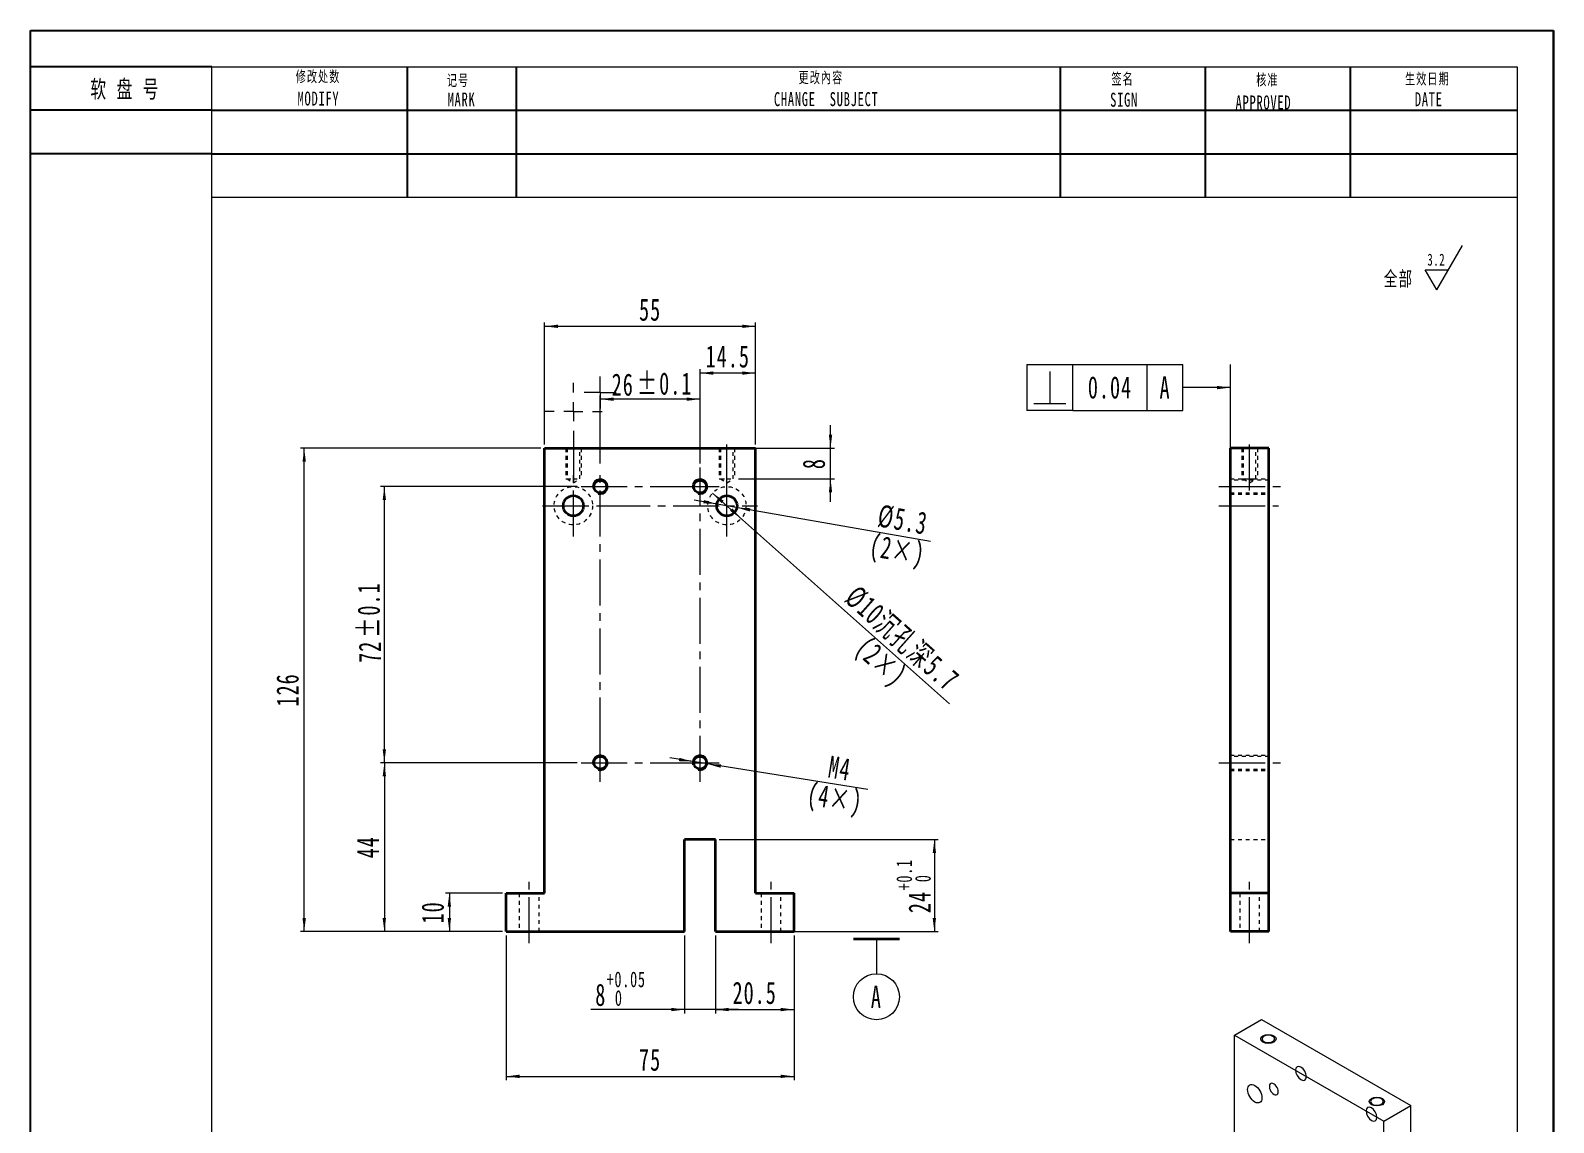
# Model space of a CAD drawing. Header units: millimetres. Extents: x 1333 to 6759, y -11 to 566.
# Drawn here: x 2701.8 to 3098.6, y 276.6 to 561.3 of the extents above; entities that cross this region are included whole.
import ezdxf

# ---------------------------------------------------------------- set-up
doc = ezdxf.new("R2010")
doc.units = ezdxf.units.MM
doc.set_wipeout_variables(frame=1)
doc.linetypes.add('点画线', pattern=[18, 12, -2, 2, -2])
doc.linetypes.add('虚线', pattern=[2, 1, -1])
doc.layers.get('0').update_dxf_attribs({"lineweight": 35})
for name, color, linetype, lineweight in [('ACAD0', 7, 'Continuous', 0), ('ACAD10', 7, 'Continuous', 0), ('ACADA-构件3-柱砼', 9, 'Continuous', 0), ('ACADA-构件8-屋面', 7, 'Continuous', 0), ('EB0', 7, 'Continuous', 35), ('中心线层', 1, '点画线', 18), ('尺寸线层', 3, 'Continuous', 18), ('虚线层', 6, '虚线', 18)]:
    doc.layers.add(name, color=color, linetype=linetype, lineweight=lineweight)
doc.styles.add('标准', font='', dxfattribs={"width": 0.667})
doc.styles.get('标准').set_extended_font_data('宋体')
doc.dimstyles.new('标准', dxfattribs={"dimtxt": 5.779688, "dimasz": 3.5, "dimexe": 1, "dimexo": 1, "dimgap": 1.209086, "dimtad": 1, "dimdec": 1, "dimdsep": 46, "dimtxsty": '标准', "dimblk": '_CAXARROW', "dimcen": 0, "dimdle": 7, "dimazin": 2, "dimtfac": 0.707107, "dimtdec": 3, "dimtmove": 0, "dimatfit": 3, "dimfxl": 0, "dimfrac": 2, "dimtolj": 1, "dimarcsym": 0})

# ---------------------------------------------------------------- blocks, each defined once
blk = doc.blocks.new('*X8')
at = {"layer": 'ACAD10', "color": 0, "linetype": 'Continuous', "lineweight": 0}
for p, q in [((0, 2.5), (0, 4.15)), ((-2.5, 0), (-4.15, 0)), ((0, 0), (-2.5, 0)), ((0, 0), (0, 2.5)), ((0, 0), (0, -2.5)), ((0, 0), (2.5, 0)), ((2.5, 0), (4.15, 0)), ((0, -2.5), (0, -4.15))]:
    blk.add_line(p, q, dxfattribs=at)
blk = doc.blocks.new('*X9')
at = {"layer": 'ACAD10', "color": 0, "linetype": 'Continuous', "lineweight": 0}
for p, q in [((0, 5), (0, 7.5)), ((-5, 0), (-7.5, 0)), ((0, 0), (-2.5, 0)), ((0, 0), (0, 2.5)), ((0, 0), (0, -2.5)), ((0, 0), (2.5, 0)), ((5, 0), (7.5, 0)), ((0, -5), (0, -7.5))]:
    blk.add_line(p, q, dxfattribs=at)
blk = doc.blocks.new('*X41')
at = {"layer": '尺寸线层', "linetype": 'Continuous', "lineweight": 18}
for points in [[(2825.72, 288.61), (2829.22, 289.05), (2829.22, 288.17)], [(2900.72, 288.61), (2897.22, 289.05), (2897.22, 288.17)]]:
    blk.add_hatch(color=0, dxfattribs=at).paths.add_polyline_path(points, flags=0)
at = {"layer": '尺寸线层', "color": 0, "linetype": 'Continuous', "lineweight": 18}
for p, q in [((2825.72, 325.36), (2825.72, 287.61)), ((2900.72, 325.36), (2900.72, 287.61)), ((2825.72, 288.61), (2900.72, 288.61))]:
    blk.add_line(p, q, dxfattribs=at)
at = {"layer": '尺寸线层', "color": 0, "linetype": 'Continuous', "lineweight": 18, "insert": (2863.22, 292.92), "char_height": 5.78, "width": 8.1213, "attachment_point": 5, "line_spacing_factor": 1.15057, "style": '标准'}
blk.add_mtext('\\T1.1;75', dxfattribs=at)
blk = doc.blocks.new('_CAXARROW')
blk.add_hatch(color=0).paths.add_polyline_path([(0, 0), (-1, 0.125), (-1, -0.125)], flags=0)
blk = doc.blocks.new('*X43')
at = {"color": 0, "attachment_point": 1, "line_spacing_factor": 1.15057, "style": '标准'}
for s, insert, char_height, width in [('\\T1.1;{\\H0.707107x;+0.05}', (2851.88, 315.96), 5.7797, 20.9352), ('\\T1.1;8', (2848.93, 312.77), 5.78, 27.651), ('\\T1.1;{\\H0.707107x;0}', (2854.03, 311.08), 5.7797, 20.9352)]:
    blk.add_mtext(s, dxfattribs=dict(at, insert=insert, char_height=char_height, width=width))
blk = doc.blocks.new('*X42')
at = {"layer": '尺寸线层', "linetype": 'Continuous', "lineweight": 18}
for points in [[(2872.22, 306.03), (2868.72, 305.59), (2868.72, 306.47)], [(2880.22, 306.03), (2883.72, 305.59), (2883.72, 306.47)]]:
    blk.add_hatch(color=0, dxfattribs=at).paths.add_polyline_path(points, flags=0)
at = {"layer": '尺寸线层', "color": 0, "linetype": 'Continuous', "lineweight": 18}
for p, q in [((2872.22, 325.36), (2872.22, 305.03)), ((2880.22, 325.36), (2880.22, 305.03)), ((2886.22, 306.03), (2847.76, 306.03))]:
    blk.add_line(p, q, dxfattribs=at)
blk.add_blockref('*X43', (0, 0), dxfattribs=at)
blk = doc.blocks.new('*X44')
at = {"layer": '尺寸线层', "linetype": 'Continuous', "lineweight": 18}
for points in [[(2880.22, 306.03), (2883.72, 306.47), (2883.72, 305.59)], [(2900.72, 306.03), (2897.22, 306.47), (2897.22, 305.59)]]:
    blk.add_hatch(color=0, dxfattribs=at).paths.add_polyline_path(points, flags=0)
at = {"layer": '尺寸线层', "color": 0, "linetype": 'Continuous', "lineweight": 18}
for p, q in [((2880.22, 325.36), (2880.22, 305.03)), ((2900.72, 325.36), (2900.72, 305.03)), ((2880.22, 306.03), (2900.72, 306.03))]:
    blk.add_line(p, q, dxfattribs=at)
at = {"layer": '尺寸线层', "color": 0, "linetype": 'Continuous', "lineweight": 18, "insert": (2890.47, 310.34), "char_height": 5.78, "width": 17.1678, "attachment_point": 5, "line_spacing_factor": 1.15057, "style": '标准'}
blk.add_mtext('\\T1.1;20.5', dxfattribs=at)
blk = doc.blocks.new('*X46')
at = {"color": 0, "attachment_point": 1, "rotation": 90, "line_spacing_factor": 1.15057, "style": '标准'}
for s, insert, char_height, width in [('\\T1.1;{\\H0.707107x;+0.1}', (2927.36, 337.08), 5.7797, 16.6706), ('\\T1.1;{\\H0.707107x;0}', (2932.24, 339.23), 5.7797, 16.6706), ('\\T1.1;24', (2930.54, 331.17), 5.78, 29.3317)]:
    blk.add_mtext(s, dxfattribs=dict(at, insert=insert, char_height=char_height, width=width))
blk = doc.blocks.new('*X45')
at = {"layer": '尺寸线层', "linetype": 'Continuous', "lineweight": 18}
for points in [[(2937.29, 350.36), (2937.72, 346.86), (2936.85, 346.86)], [(2937.29, 326.36), (2937.72, 329.86), (2936.85, 329.86)]]:
    blk.add_hatch(color=0, dxfattribs=at).paths.add_polyline_path(points, flags=0)
at = {"layer": '尺寸线层', "color": 0, "linetype": 'Continuous', "lineweight": 18}
for p, q in [((2881.22, 350.36), (2938.29, 350.36)), ((2937.29, 350.36), (2937.29, 326.36)), ((2901.72, 326.36), (2938.29, 326.36))]:
    blk.add_line(p, q, dxfattribs=at)
blk.add_blockref('*X46', (0, 0), dxfattribs=at)
blk = doc.blocks.new('*X48')
at = {"color": 0, "attachment_point": 1, "line_spacing_factor": 1.15057, "style": '标准'}
for s, insert, char_height, width in [('\\T1.1;%%P0.1', (2859.81, 472.12), 5.7797, 29.0585), ('\\T1.1;26', (2853.21, 471.84), 5.78, 40.606)]:
    blk.add_mtext(s, dxfattribs=dict(at, insert=insert, char_height=char_height, width=width))
blk = doc.blocks.new('*X47')
at = {"layer": '尺寸线层', "linetype": 'Continuous', "lineweight": 18}
for points in [[(2850.22, 465.15), (2853.72, 464.71), (2853.72, 465.59)], [(2876.22, 465.15), (2872.72, 464.71), (2872.72, 465.59)]]:
    blk.add_hatch(color=0, dxfattribs=at).paths.add_polyline_path(points, flags=0)
at = {"layer": '尺寸线层', "color": 0, "linetype": 'Continuous', "lineweight": 18}
for p, q in [((2850.22, 448.36), (2850.22, 466.15)), ((2876.22, 465.15), (2850.22, 465.15)), ((2876.22, 448.36), (2876.22, 466.15))]:
    blk.add_line(p, q, dxfattribs=at)
blk.add_blockref('*X48', (0, 0), dxfattribs=at)
blk = doc.blocks.new('*X49')
at = {"layer": '尺寸线层', "linetype": 'Continuous', "lineweight": 18}
for points in [[(2773.09, 452.36), (2772.65, 448.86), (2773.52, 448.86)], [(2773.09, 326.36), (2772.65, 329.86), (2773.52, 329.86)]]:
    blk.add_hatch(color=0, dxfattribs=at).paths.add_polyline_path(points, flags=0)
at = {"layer": '尺寸线层', "color": 0, "linetype": 'Continuous', "lineweight": 18}
for p, q in [((2834.72, 452.36), (2772.09, 452.36)), ((2773.09, 326.36), (2773.09, 452.36)), ((2824.72, 326.36), (2772.09, 326.36))]:
    blk.add_line(p, q, dxfattribs=at)
at = {"layer": '尺寸线层', "color": 0, "linetype": 'Continuous', "lineweight": 18, "insert": (2768.78, 389.36), "char_height": 5.78, "width": 12.7088, "attachment_point": 5, "rotation": 90, "line_spacing_factor": 1.15057, "style": '标准'}
blk.add_mtext('\\T1.1;126', dxfattribs=at)
blk = doc.blocks.new('*X51')
at = {"color": 0, "attachment_point": 1, "rotation": 90, "line_spacing_factor": 1.15057, "style": '标准'}
for s, insert, char_height, width in [('\\T1.1;%%P0.1', (2786.99, 402.96), 5.7797, 29.0585), ('\\T1.1;72', (2787.28, 396.41), 5.78, 40.4775)]:
    blk.add_mtext(s, dxfattribs=dict(at, insert=insert, char_height=char_height, width=width))
blk = doc.blocks.new('*X50')
at = {"layer": '尺寸线层', "linetype": 'Continuous', "lineweight": 18}
for points in [[(2793.97, 442.36), (2793.53, 438.86), (2794.4, 438.86)], [(2793.97, 370.36), (2793.53, 373.86), (2794.4, 373.86)]]:
    blk.add_hatch(color=0, dxfattribs=at).paths.add_polyline_path(points, flags=0)
at = {"layer": '尺寸线层', "color": 0, "linetype": 'Continuous', "lineweight": 18}
for p, q in [((2844.22, 442.36), (2792.97, 442.36)), ((2793.97, 370.36), (2793.97, 442.36)), ((2844.22, 370.36), (2792.97, 370.36))]:
    blk.add_line(p, q, dxfattribs=at)
blk.add_blockref('*X51', (0, 0), dxfattribs=at)
blk = doc.blocks.new('*X52')
at = {"layer": '尺寸线层', "linetype": 'Continuous', "lineweight": 18}
for points in [[(2793.97, 370.36), (2794.4, 366.86), (2793.53, 366.86)], [(2793.97, 326.36), (2794.4, 329.86), (2793.53, 329.86)]]:
    blk.add_hatch(color=0, dxfattribs=at).paths.add_polyline_path(points, flags=0)
at = {"layer": '尺寸线层', "color": 0, "linetype": 'Continuous', "lineweight": 18}
for p, q in [((2844.22, 370.36), (2792.97, 370.36)), ((2793.97, 370.36), (2793.97, 326.36)), ((2824.72, 326.36), (2792.97, 326.36))]:
    blk.add_line(p, q, dxfattribs=at)
at = {"layer": '尺寸线层', "color": 0, "linetype": 'Continuous', "lineweight": 18, "insert": (2789.66, 348.36), "char_height": 5.78, "width": 8.3462, "attachment_point": 5, "rotation": 90, "line_spacing_factor": 1.15057, "style": '标准'}
blk.add_mtext('\\T1.1;44', dxfattribs=at)
blk = doc.blocks.new('*X53')
at = {"layer": '尺寸线层', "linetype": 'Continuous', "lineweight": 18}
for points in [[(2810.91, 336.36), (2811.35, 332.86), (2810.47, 332.86)], [(2810.91, 326.36), (2811.35, 329.86), (2810.47, 329.86)]]:
    blk.add_hatch(color=0, dxfattribs=at).paths.add_polyline_path(points, flags=0)
at = {"layer": '尺寸线层', "color": 0, "linetype": 'Continuous', "lineweight": 18}
for p, q in [((2824.72, 336.36), (2809.91, 336.36)), ((2810.91, 336.36), (2810.91, 326.36)), ((2824.72, 326.36), (2809.91, 326.36))]:
    blk.add_line(p, q, dxfattribs=at)
at = {"layer": '尺寸线层', "color": 0, "linetype": 'Continuous', "lineweight": 18, "insert": (2806.6, 331.36), "char_height": 5.78, "width": 8.2177, "attachment_point": 5, "rotation": 90, "line_spacing_factor": 1.15057, "style": '标准'}
blk.add_mtext('\\T1.1;10', dxfattribs=at)
blk = doc.blocks.new('*X54')
at = {"layer": '尺寸线层', "linetype": 'Continuous', "lineweight": 18}
for points in [[(2876.22, 471.95), (2879.72, 471.51), (2879.72, 472.39)], [(2890.72, 471.95), (2887.22, 471.51), (2887.22, 472.39)]]:
    blk.add_hatch(color=0, dxfattribs=at).paths.add_polyline_path(points, flags=0)
at = {"layer": '尺寸线层', "color": 0, "linetype": 'Continuous', "lineweight": 18}
for p, q in [((2876.22, 448.36), (2876.22, 472.95)), ((2890.72, 453.36), (2890.72, 472.95)), ((2890.72, 471.95), (2876.22, 471.95))]:
    blk.add_line(p, q, dxfattribs=at)
at = {"layer": '尺寸线层', "color": 0, "linetype": 'Continuous', "lineweight": 18, "insert": (2883.47, 476.26), "char_height": 5.78, "width": 17.1678, "attachment_point": 5, "line_spacing_factor": 1.15057, "style": '标准'}
blk.add_mtext('\\T1.1;14.5', dxfattribs=at)
blk = doc.blocks.new('*X55')
at = {"layer": '尺寸线层', "linetype": 'Continuous', "lineweight": 18}
for points in [[(2835.72, 484.14), (2839.22, 484.58), (2839.22, 483.71)], [(2890.72, 484.14), (2887.22, 484.58), (2887.22, 483.71)]]:
    blk.add_hatch(color=0, dxfattribs=at).paths.add_polyline_path(points, flags=0)
at = {"layer": '尺寸线层', "color": 0, "linetype": 'Continuous', "lineweight": 18}
for p, q in [((2835.72, 453.36), (2835.72, 485.14)), ((2890.72, 453.36), (2890.72, 485.14)), ((2835.72, 484.14), (2890.72, 484.14))]:
    blk.add_line(p, q, dxfattribs=at)
at = {"layer": '尺寸线层', "color": 0, "linetype": 'Continuous', "lineweight": 18, "insert": (2863.22, 488.45), "char_height": 5.78, "width": 8.1213, "attachment_point": 5, "line_spacing_factor": 1.15057, "style": '标准'}
blk.add_mtext('\\T1.1;55', dxfattribs=at)
blk = doc.blocks.new('*X61')
at = {"layer": '尺寸线层', "linetype": 'Continuous', "lineweight": 18}
for points in [[(2910.23, 452.36), (2909.79, 455.86), (2910.66, 455.86)], [(2910.23, 444.36), (2909.79, 440.86), (2910.66, 440.86)]]:
    blk.add_hatch(color=0, dxfattribs=at).paths.add_polyline_path(points, flags=0)
at = {"layer": '尺寸线层', "color": 0, "linetype": 'Continuous', "lineweight": 18}
for p, q in [((2910.23, 438.36), (2910.23, 458.36)), ((2886.22, 452.36), (2911.23, 452.36)), ((2886.22, 444.36), (2911.23, 444.36))]:
    blk.add_line(p, q, dxfattribs=at)
at = {"layer": '尺寸线层', "color": 0, "linetype": 'Continuous', "lineweight": 18, "insert": (2905.92, 448.36), "char_height": 5.78, "width": 3.6302, "attachment_point": 5, "rotation": 90, "line_spacing_factor": 1.15057, "style": '标准'}
blk.add_mtext('\\T1.1;8', dxfattribs=at)
blk = doc.blocks.new('*X62')
at = {"layer": 'EB0', "linetype": 'Continuous', "lineweight": 18}
for points in [[(2874.24, 370.67), (2870.72, 370.79), (2870.85, 371.65)], [(2878.19, 370.05), (2881.58, 369.07), (2881.72, 369.93)]]:
    blk.add_hatch(color=0, dxfattribs=at).paths.add_polyline_path(points, flags=0)
at = {"layer": 'EB0', "color": 0, "linetype": 'Continuous', "lineweight": 18}
blk.add_line((2919.93, 363.43), (2868.32, 371.61), dxfattribs=at)
at = {"layer": 'EB0', "color": 0, "linetype": 'Continuous', "lineweight": 18, "char_height": 5.78, "attachment_point": 5, "rotation": 350.997, "line_spacing_factor": 1.15057, "style": '标准'}
for s, insert, width in [('\\T1.1;M4', (2912.65, 368.95), 9.6969), ('\\T1.1;(4×)', (2911.3, 360.44), 21.7026)]:
    blk.add_mtext(s, dxfattribs=dict(at, insert=insert, width=width))
blk = doc.blocks.new('*X63')
at = {"layer": 'EB0', "linetype": 'Continuous', "lineweight": 18}
for points in [[(2880.61, 437.82), (2877.09, 437.99), (2877.24, 438.86)], [(2885.83, 436.9), (2889.2, 435.86), (2889.35, 436.72)]]:
    blk.add_hatch(color=0, dxfattribs=at).paths.add_polyline_path(points, flags=0)
at = {"layer": 'EB0', "color": 0, "linetype": 'Continuous', "lineweight": 18}
blk.add_line((2936.24, 428.02), (2874.7, 438.86), dxfattribs=at)
at = {"layer": 'EB0', "color": 0, "linetype": 'Continuous', "lineweight": 18, "attachment_point": 5, "rotation": 350.0131, "line_spacing_factor": 1.15057, "style": '标准'}
for s, insert, char_height, width in [('\\T1.1;%%C5.3', (2929.06, 433.66), 5.7797, 18.6945), ('\\T1.1;(2×)', (2927.56, 425.17), 5.78, 21.8965)]:
    blk.add_mtext(s, dxfattribs=dict(at, insert=insert, char_height=char_height, width=width))
blk = doc.blocks.new('*X64')
at = {"layer": 'EB0', "linetype": 'Continuous', "lineweight": 18}
for points in [[(2879.48, 440.68), (2881.81, 438.03), (2882.39, 438.68)], [(2886.95, 434.03), (2884.05, 436.04), (2884.63, 436.69)]]:
    blk.add_hatch(color=0, dxfattribs=at).paths.add_polyline_path(points, flags=0)
at = {"layer": 'EB0', "color": 0, "linetype": 'Continuous', "lineweight": 18}
blk.add_line((2941.2, 385.75), (2879.48, 440.68), dxfattribs=at)
at = {"layer": 'EB0', "color": 0, "linetype": 'Continuous', "lineweight": 18, "attachment_point": 5, "rotation": 318.328, "line_spacing_factor": 1.15057, "style": '标准'}
for s, insert, char_height, width in [('\\T1.1;%%C10沉孔深5.7', (2928.74, 402.61), 5.7797, 62.0126), ('\\T1.1;(2×)', (2923, 396.18), 5.78, 29.7372)]:
    blk.add_mtext(s, dxfattribs=dict(at, insert=insert, char_height=char_height, width=width))
blk = doc.blocks.new('*X192')
at = {"layer": '尺寸线层', "color": 0, "linetype": 'Continuous', "lineweight": 18}
for p, q in [((-21.46, 0), (6, 0)), ((0, -2), (0, -11))]:
    blk.add_line(p, q, dxfattribs=at)
at = {"layer": '尺寸线层', "color": 0, "linetype": 'Continuous', "lineweight": 35}
blk.add_line((6, -2), (-6, -2), dxfattribs=at)
at = {"layer": '尺寸线层', "color": 0, "linetype": 'Continuous', "lineweight": 18}
blk.add_circle((0, -17), 6, dxfattribs=at)
at = {"layer": '尺寸线层', "color": 0, "linetype": 'Continuous', "lineweight": 18, "insert": (0, -17), "char_height": 5.78, "width": 3.9514, "attachment_point": 5, "line_spacing_factor": 1.15057, "style": '标准'}
blk.add_mtext('\\T1.1;A', dxfattribs=at)
blk = doc.blocks.new('*X193')
at = {"layer": '尺寸线层', "linetype": 'Continuous', "lineweight": 18}
blk.add_hatch(color=0, dxfattribs=at).paths.add_polyline_path([(0, 0), (-3.5, -0.44), (-3.5, 0.44)], flags=0)
at = {"layer": '尺寸线层', "color": 0, "linetype": 'Continuous', "lineweight": 18}
for p, q in [((-53.07, 6), (-41.07, 6)), ((-53.07, 6), (-53.07, -6)), ((-47.07, 4.2), (-47.07, -4.2)), ((-41.07, -6), (-41.07, 6)), ((-41.07, 6), (-12.37, 6)), ((-21.71, -6), (-21.71, 6)), ((-12.37, -6), (-12.37, 6)), ((0, -15.82), (0, 6)), ((-9.87, 0), (-12.37, 0)), ((0, 0), (-9.87, 0)), ((-41.07, -6), (-53.07, -6)), ((-51.27, -4.2), (-42.87, -4.2)), ((-41.07, -6), (-12.37, -6))]:
    blk.add_line(p, q, dxfattribs=at)
at = {"layer": '尺寸线层', "color": 0, "linetype": 'Continuous', "lineweight": 18, "char_height": 5.78, "attachment_point": 5, "line_spacing_factor": 1.15057, "style": '标准'}
for s, insert, width in [('\\T1.1;0.04', (-31.39, 0), 17.3927), ('\\T1.1;A', (-17.04, 0), 3.9514)]:
    blk.add_mtext(s, dxfattribs=dict(at, insert=insert, width=width))
blk = doc.blocks.new('*X242')
at = {"layer": '尺寸线层', "linetype": 'Continuous', "lineweight": 18}
for p, q in [((6.49, -1.41), (13.14, 10.09)), ((3.48, 3.82), (9.51, 3.82)), ((6.49, -1.41), (3.48, 3.82))]:
    blk.add_line(p, q, dxfattribs=at)
at = {"layer": '尺寸线层', "linetype": 'Continuous', "lineweight": 18, "line_spacing_factor": 1.15057, "style": '标准'}
for s, insert, char_height, width, attachment_point in [('\\T1.1;3.2', (8.68, 6.41), 3.116, 6.8178, 6), ('\\T1.1;全部', (-3.47, 1.27), 3.853, 17.1639, 5)]:
    blk.add_mtext(s, dxfattribs=dict(at, insert=insert, char_height=char_height, width=width, attachment_point=attachment_point))

msp = doc.modelspace()

# ---------------------------------------------------------------- linework, layer by layer
at = {"layer": 'ACAD0', "linetype": 'Continuous', "lineweight": 0}
for p, q in [((2749, 9.45), (2749, 551.83)), ((2749, 551.83), (3089.17, 551.83)), ((3089.17, 551.83), (3089.17, 9.45)), ((2749, 517.81), (3089.17, 517.81))]:
    msp.add_line(p, q, dxfattribs=at)
at = {"layer": 'ACAD0', "color": 7, "linetype": 'Continuous', "lineweight": 15}
for p, q in [((3015.47, 299.39), (3022.54, 303.47)), ((3022.54, 303.47), (3061.43, 281.02)), ((3015.47, 204.67), (3015.47, 299.39)), ((3015.47, 299.39), (3054.36, 276.94)), ((3054.36, 276.94), (3061.43, 281.02)), ((3061.43, 186.3), (3061.43, 281.02)), ((3054.36, 182.22), (3054.36, 276.94))]:
    msp.add_line(p, q, dxfattribs=at)
at = {"layer": 'ACAD0', "color": 7, "linetype": 'Continuous', "lineweight": 0}
for points in [[(3022.89, 297.56), (3022.46, 297.93), (3022.31, 298.37), (3022.46, 298.81), (3022.89, 299.19), (3023.54, 299.44), (3024.31, 299.53), (3025.07, 299.44), (3025.72, 299.19), (3026.16, 298.81), (3026.31, 298.37), (3026.16, 297.93), (3025.72, 297.56), (3025.07, 297.31), (3024.31, 297.22), (3023.54, 297.31), (3022.89, 297.56)], [(3032.79, 291.02), (3032.25, 291.21), (3031.79, 291.12), (3031.49, 290.77), (3031.38, 290.21), (3031.49, 289.52), (3031.79, 288.81), (3032.25, 288.19), (3032.79, 287.76), (3033.34, 287.57), (3033.79, 287.66), (3034.1, 288.01), (3034.21, 288.57), (3034.1, 289.26), (3033.79, 289.97), (3033.34, 290.59), (3032.79, 291.02)], [(3051.18, 281.23), (3050.75, 281.6), (3050.59, 282.04), (3050.75, 282.49), (3051.18, 282.86), (3051.83, 283.11), (3052.59, 283.2), (3053.36, 283.11), (3054.01, 282.86), (3054.44, 282.49), (3054.59, 282.04), (3054.44, 281.6), (3054.01, 281.23), (3053.36, 280.98), (3052.59, 280.89), (3051.83, 280.98), (3051.18, 281.23)], [(3051.18, 280.41), (3050.64, 280.6), (3050.18, 280.51), (3049.87, 280.16), (3049.76, 279.59), (3049.87, 278.91), (3050.18, 278.2), (3050.64, 277.58), (3051.18, 277.14), (3051.72, 276.96), (3052.18, 277.05), (3052.49, 277.4), (3052.59, 277.96), (3052.49, 278.65), (3052.18, 279.35), (3051.72, 279.97), (3051.18, 280.41)]]:
    msp.add_lwpolyline(points, dxfattribs=at)
at = {"layer": 'ACAD0', "color": 7, "linetype": 'Continuous', "lineweight": 15}
for points in [[(3023.14, 297.7), (3023.47, 297.55), (3023.85, 297.46), (3024.26, 297.42), (3024.67, 297.44), (3025.06, 297.52), (3025.4, 297.66), (3025.67, 297.84), (3025.86, 298.05), (3025.95, 298.28), (3025.94, 298.52), (3025.82, 298.75), (3025.61, 298.96), (3025.32, 299.13), (3024.96, 299.25), (3024.57, 299.31), (3024.15, 299.32), (3023.75, 299.27), (3023.38, 299.16), (3023.07, 299), (3022.84, 298.8), (3022.7, 298.58), (3022.66, 298.34), (3022.72, 298.11), (3022.89, 297.89), (3023.14, 297.7)], [(3018.9, 285.17), (3018.94, 285.57), (3019.04, 285.91), (3019.22, 286.18), (3019.45, 286.38), (3019.73, 286.48), (3020.06, 286.5), (3020.41, 286.42), (3020.77, 286.25), (3021.14, 285.99), (3021.49, 285.67), (3021.81, 285.28), (3022.1, 284.85), (3022.33, 284.39), (3022.5, 283.91), (3022.61, 283.44), (3022.65, 283), (3022.61, 282.6), (3022.5, 282.26), (3022.33, 281.98), (3022.1, 281.79), (3021.81, 281.68), (3021.49, 281.67), (3021.14, 281.75), (3020.77, 281.92), (3020.41, 282.17), (3020.06, 282.5), (3019.73, 282.89), (3019.45, 283.32), (3019.22, 283.78), (3019.04, 284.25), (3018.94, 284.72), (3018.9, 285.17)], [(3026.89, 284.64), (3026.85, 284.99), (3026.75, 285.37), (3026.57, 285.74), (3026.35, 286.09), (3026.08, 286.38), (3025.8, 286.61), (3025.5, 286.76), (3025.23, 286.81), (3024.98, 286.78), (3024.78, 286.65), (3024.64, 286.43), (3024.57, 286.15), (3024.57, 285.81), (3024.64, 285.44), (3024.78, 285.06), (3024.98, 284.7), (3025.23, 284.38), (3025.5, 284.11), (3025.8, 283.92), (3026.08, 283.82), (3026.35, 283.81), (3026.57, 283.9), (3026.75, 284.07), (3026.85, 284.32), (3026.89, 284.64)], [(3051.43, 281.37), (3051.75, 281.22), (3052.13, 281.13), (3052.54, 281.09), (3052.95, 281.11), (3053.34, 281.2), (3053.68, 281.33), (3053.96, 281.51), (3054.15, 281.72), (3054.24, 281.95), (3054.22, 282.19), (3054.11, 282.42), (3053.9, 282.63), (3053.6, 282.8), (3053.25, 282.92), (3052.85, 282.99), (3052.44, 282.99), (3052.03, 282.94), (3051.67, 282.83), (3051.36, 282.67), (3051.12, 282.48), (3050.98, 282.25), (3050.94, 282.01), (3051.01, 281.78), (3051.17, 281.56), (3051.43, 281.37)]]:
    msp.add_lwpolyline(points, dxfattribs=at)
at = {"layer": 'ACAD0', "color": 7, "linetype": 'Continuous', "lineweight": 0}
for centre in [(2850.22, 442.36), (2876.22, 442.36), (2850.22, 370.36), (2876.22, 370.36)]:
    msp.add_arc(centre, 2, 255, 195, dxfattribs=at)
at = {"layer": 'ACADA-构件3-柱砼', "linetype": 'ByBlock', "lineweight": -2, "ltscale": 0.2}
for p, q in [((2701.76, 0), (2701.76, 561.27)), ((2701.76, 561.27), (3098.62, 561.27)), ((3098.62, 0), (3098.62, 561.27)), ((3098.62, 561.27), (3098.62, 0)), ((2749, 551.83), (2701.76, 551.83)), ((2800.03, 517.81), (2800.03, 551.83)), ((2828.38, 517.81), (2828.38, 551.83)), ((2970.11, 517.81), (2970.11, 551.83)), ((3007.91, 517.81), (3007.91, 551.83)), ((3045.71, 517.81), (3045.71, 551.83)), ((2749, 540.49), (2701.76, 540.49)), ((2749, 540.49), (3089.17, 540.49)), ((2749, 529.15), (2701.76, 529.15)), ((2749, 529.15), (3089.17, 529.15))]:
    msp.add_line(p, q, dxfattribs=at)
at = {"layer": 'EB0'}
for p, q in [((2835.72, 336.36), (2835.72, 452.36)), ((2835.72, 452.36), (2890.72, 452.36)), ((2890.72, 336.36), (2890.72, 452.36)), ((3014.44, 336.36), (3014.44, 452.36)), ((3024.44, 452.36), (3014.44, 452.36)), ((3024.44, 336.36), (3024.44, 452.36)), ((2880.22, 350.36), (2872.22, 350.36)), ((2872.22, 326.36), (2872.22, 350.36)), ((2880.22, 326.36), (2880.22, 350.36)), ((2825.72, 336.36), (2835.72, 336.36)), ((2825.72, 326.36), (2825.72, 336.36)), ((2890.72, 336.36), (2900.72, 336.36)), ((2900.72, 326.36), (2900.72, 336.36)), ((3024.44, 336.36), (3014.44, 336.36)), ((3014.44, 326.36), (3014.44, 336.36)), ((3024.44, 326.36), (3024.44, 336.36)), ((2825.72, 326.36), (2872.22, 326.36)), ((2880.22, 326.36), (2900.72, 326.36)), ((3024.44, 326.36), (3014.44, 326.36))]:
    msp.add_line(p, q, dxfattribs=at)
for centre, radius in [((2850.22, 442.36), 1.65), ((2876.22, 442.36), 1.65), ((2843.22, 437.36), 2.65), ((2883.22, 437.36), 2.65), ((2850.22, 370.36), 1.65), ((2876.22, 370.36), 1.65)]:
    msp.add_circle(centre, radius, dxfattribs=at)
at = {"layer": '中心线层', "linetype": '点画线', "lineweight": 18}
for p, q in [((2843.22, 455.36), (2843.22, 441.36)), ((2883.22, 441.36), (2883.22, 455.36)), ((3019.44, 441.36), (3019.44, 455.36)), ((2843.22, 429.36), (2843.22, 445.36)), ((2850.22, 375.36), (2850.22, 447.36)), ((2876.22, 437.36), (2876.22, 447.36)), ((2883.22, 429.36), (2883.22, 445.36)), ((2845.22, 442.36), (2871.22, 442.36)), ((2871.22, 442.36), (2881.22, 442.36)), ((3011.44, 442.36), (3027.44, 442.36)), ((2835.22, 437.36), (2851.22, 437.36)), ((2851.22, 437.36), (2891.22, 437.36)), ((2876.22, 365.36), (2876.22, 437.36)), ((3011.44, 437.36), (3026.92, 437.36)), ((2850.22, 365.36), (2850.22, 375.36)), ((2845.22, 370.36), (2871.22, 370.36)), ((2871.22, 370.36), (2881.22, 370.36)), ((3011.44, 370.36), (3027.44, 370.36)), ((2831.72, 323.36), (2831.72, 339.36)), ((2894.72, 323.36), (2894.72, 339.36)), ((3019.44, 323.36), (3019.44, 339.36))]:
    msp.add_line(p, q, dxfattribs=at)
at = {"layer": '虚线层', "color": 6, "linetype": '虚线', "lineweight": 18}
for p, q in [((2841.22, 452.36), (2841.22, 444.36)), ((2841.57, 452.36), (2841.57, 444.36)), ((2844.87, 444.36), (2844.87, 452.36)), ((2845.22, 452.36), (2845.22, 444.36)), ((2881.22, 452.36), (2881.22, 444.36)), ((2881.57, 452.36), (2881.57, 444.36)), ((2884.87, 444.36), (2884.87, 452.36)), ((2885.22, 452.36), (2885.22, 444.36)), ((3017.44, 452.36), (3017.44, 444.36)), ((3017.44, 452.36), (3017.44, 444.36)), ((3017.79, 452.36), (3017.79, 444.36)), ((3021.09, 444.36), (3021.09, 452.36)), ((3021.44, 452.36), (3021.44, 444.36)), ((3021.44, 452.36), (3021.44, 444.36)), ((2841.22, 444.36), (2845.22, 444.36)), ((2841.57, 444.36), (2843.22, 444.36)), ((2841.57, 444.36), (2843.22, 443.37)), ((2843.22, 443.37), (2844.87, 444.36)), ((2843.22, 444.36), (2844.87, 444.36)), ((2881.22, 444.36), (2885.22, 444.36)), ((2881.57, 444.36), (2883.22, 444.36)), ((2881.57, 444.36), (2883.22, 443.37)), ((2883.22, 443.37), (2884.87, 444.36)), ((2883.22, 444.36), (2884.87, 444.36)), ((3014.44, 444.36), (3023.44, 444.36)), ((3014.44, 444.36), (3024.44, 444.36)), ((3024.44, 444.01), (3014.44, 444.01)), ((3014.44, 440.71), (3024.44, 440.71)), ((3017.44, 444.36), (3021.44, 444.36)), ((3017.44, 444.36), (3021.44, 444.36)), ((3017.79, 444.36), (3021.09, 444.36)), ((3017.79, 444.36), (3019.44, 443.37)), ((3019.44, 443.37), (3021.09, 444.36)), ((3014.44, 440.36), (3023.44, 440.36)), ((3014.44, 440.36), (3024.44, 440.36)), ((3014.44, 372.36), (3023.44, 372.36)), ((3014.44, 372.36), (3024.44, 372.36)), ((3024.44, 372.01), (3014.44, 372.01)), ((3014.44, 368.71), (3024.44, 368.71)), ((3014.44, 368.36), (3023.44, 368.36)), ((3014.44, 368.36), (3024.44, 368.36)), ((3014.44, 350.36), (3024.44, 350.36)), ((2829.12, 336.36), (2829.12, 326.36)), ((2834.32, 326.36), (2834.32, 336.36)), ((2892.12, 336.36), (2892.12, 326.36)), ((2897.32, 326.36), (2897.32, 336.36)), ((3016.84, 336.36), (3016.84, 326.36)), ((3022.04, 326.36), (3022.04, 336.36))]:
    msp.add_line(p, q, dxfattribs=at)
for centre in [(2843.22, 437.36), (2883.22, 437.36)]:
    msp.add_circle(centre, 5, dxfattribs=at)

# ---------------------------------------------------------------- block references
at = {"layer": 'ACAD0'}
msp.add_blockref('*X242', (3061.72, 495.09), dxfattribs=at)
at = {"layer": 'ACAD10', "linetype": 'Continuous', "lineweight": 0}
for name, p in [('*X9', (2843.22, 461.9)), ('*X8', (2850.22, 466.9))]:
    msp.add_blockref(name, p, dxfattribs=at)

# ---------------------------------------------------------------- texts
at = {"layer": 'ACADA-构件8-屋面', "linetype": 'Continuous', "lineweight": 18, "line_spacing_factor": 1.15057, "style": '标准'}
for s, insert, char_height, width, attachment_point in [('\\T1.1;软 盘 号', (2717.34, 548.28), 4.5511, 24.9916, 1), ('\\T1.1;修改处数', (2776.69, 549.11), 2.913, 20.7275, 5), ('\\T1.1;记号', (2813.16, 548.12), 2.913, 14.5107, 5), ('\\T1.1;更改內容', (2907.73, 548.86), 2.913, 39.3958, 5), ('\\T1.1;签名', (2986.33, 548.52), 2.913, 14.5107, 5), ('\\T1.1;核准', (3024.06, 548.27), 2.913, 18.6593, 5), ('\\T1.1;生效日期', (3065.74, 548.52), 2.913, 16.5789, 5), ('\\T1.1;MODIFY', (2776.79, 543.49), 3.6408, 16.591, 5), ('\\T1.1;MARK', (2814.07, 543.27), 3.641, 12.4425, 5), ('\\T1.1;CHANGE  SUBJECT', (2909.09, 543.34), 3.6408, 35.2594, 5), ('\\T1.1;SIGN', (2986.71, 543.18), 3.641, 12.4425, 5), ('\\T1.1;APPROVED', (3023.02, 542.47), 3.6408, 16.591, 5), ('\\T1.1;DATE', (3066.1, 543.34), 3.641, 12.4425, 5)]:
    msp.add_mtext(s, dxfattribs=dict(at, insert=insert, char_height=char_height, width=width, attachment_point=attachment_point))

# ---------------------------------------------------------------- dimensions: what is measured, and where the dimension line sits
at = {"layer": '尺寸线层'}
for base, p1, p2, override, picture, middle in [((2890.72, 484.14), (2835.72, 452.36), (2890.72, 452.36), {"dimsah": 1, "dimtfill": 1, "dimtzin": 8}, '*X55', (2863.22, 484.14)), ((2876.22, 471.95), (2890.72, 452.36), (2876.22, 447.36), {"dimsah": 1, "dimtfill": 1, "dimtzin": 8}, '*X54', (2883.47, 471.95)), ((2850.22, 465.15), (2876.22, 447.36), (2850.22, 447.36), {"dimsah": 1, "dimtol": 1, "dimtp": 0.1, "dimtm": -0.1, "dimtfac": 1, "dimtfill": 1, "dimtzin": 8}, '*X47', (2863.22, 465.15)), ((2900.72, 288.61), (2825.72, 326.36), (2900.72, 326.36), {"dimsah": 1, "dimtfill": 1, "dimtzin": 8}, '*X41', (2863.22, 288.61)), ((2872.22, 306.03), (2880.22, 326.36), (2872.22, 326.36), {"dimsah": 1, "dimtol": 1, "dimtp": 0.05, "dimtm": 0, "dimtfill": 1, "dimtzin": 8}, '*X42', (2855.73, 306.03)), ((2900.72, 306.03), (2880.22, 326.36), (2900.72, 326.36), {"dimsah": 1, "dimtfill": 1, "dimtzin": 8}, '*X44', (2890.47, 306.03))]:
    dim = msp.add_linear_dim(base=base, p1=p1, p2=p2, dimstyle='标准', override=override, dxfattribs=at)
    dim.commit()
    dim.dimension.update_dxf_attribs({"geometry": picture, "text_midpoint": middle})
for base, p1, p2, override, picture, middle in [((2910.23, 452.36), (2885.22, 444.36), (2885.22, 452.36), {"dimsah": 1, "dimtfill": 1, "dimtzin": 8}, '*X61', (2910.23, 448.36)), ((2773.09, 452.36), (2825.72, 326.36), (2835.72, 452.36), {"dimsah": 1, "dimtfill": 1, "dimtzin": 8}, '*X49', (2773.09, 389.36)), ((2793.97, 442.36), (2845.22, 370.36), (2845.22, 442.36), {"dimsah": 1, "dimtol": 1, "dimtp": 0.1, "dimtm": -0.1, "dimtfac": 1, "dimtfill": 1, "dimtzin": 8}, '*X50', (2793.97, 406.36)), ((2793.97, 326.36), (2845.22, 370.36), (2825.72, 326.36), {"dimsah": 1, "dimtfill": 1, "dimtzin": 8}, '*X52', (2793.97, 348.36)), ((2937.29, 326.36), (2880.22, 350.36), (2900.72, 326.36), {"dimsah": 1, "dimtol": 1, "dimtp": 0.1, "dimtm": 0, "dimtfill": 1, "dimtzin": 8}, '*X45', (2937.29, 338.36)), ((2810.91, 326.36), (2825.72, 336.36), (2825.72, 326.36), {"dimsah": 1, "dimtfill": 1, "dimtzin": 8}, '*X53', (2810.91, 331.36))]:
    dim = msp.add_linear_dim(base=base, p1=p1, p2=p2, angle=90, dimstyle='标准', override=override, dxfattribs=at)
    dim.commit()
    dim.dimension.update_dxf_attribs({"geometry": picture, "text_midpoint": middle})
for p1, p2, text, picture, middle in [((2879.48, 440.68), (2886.95, 434.03), '%%C10沉孔深5.7\\X(2×)', '*X64', (2925.87, 399.39)), ((2874.24, 370.67), (2878.19, 370.05), 'M4\\X(4×)', '*X62', (2911.97, 364.69))]:
    dim = msp.add_diameter_dim_2p(p1=p1, p2=p2, text=text, dimstyle='标准', override={"dimpost": '%%C<>', "dimsah": 1, "dimtmove": 2, "dimtfill": 1}, dxfattribs=at)
    dim.commit()
    dim.dimension.update_dxf_attribs({"geometry": picture, "text_midpoint": middle, "dimtype": 163})
dim = msp.add_diameter_dim_2p(p1=(2880.61, 437.82), p2=(2885.83, 436.9), dimstyle='标准', override={"dimpost": '%%C<>\\X(2×)', "dimsah": 1, "dimtmove": 2, "dimtfill": 1, "dimtzin": 8}, dxfattribs=at)
dim.commit()
dim.dimension.update_dxf_attribs({"geometry": '*X63', "text_midpoint": (2928.31, 429.42), "dimtype": 163})

# ---------------------------------------------------------------- wipeouts: each hides what was drawn before it
for points in [[(3002.08, 464.47), (3002.08, 468.18), (3002.08, 468.18), (3002.08, 474.18), (3002.08, 474.18), (2992.74, 474.18), (2992.74, 474.18), (2973.37, 474.18), (2973.37, 474.18), (2961.37, 474.18), (2961.37, 474.18), (2961.37, 464.47), (2961.37, 464.47), (2961.37, 462.18), (2961.37, 462.18), (2973.37, 462.18), (2973.37, 462.18), (2992.74, 462.18), (2992.74, 462.18), (3002.08, 462.18), (3002.08, 462.18)], [(2928.18, 309.36), (2928.05, 310.61), (2927.66, 311.8), (2927.03, 312.89), (2926.2, 313.82), (2925.18, 314.56), (2924.03, 315.07), (2922.81, 315.33), (2921.55, 315.33), (2920.33, 315.07), (2919.18, 314.56), (2918.17, 313.82), (2917.33, 312.89), (2916.7, 311.8), (2916.31, 310.61), (2916.18, 309.36), (2916.31, 308.11), (2916.7, 306.92), (2917.33, 305.83), (2918.17, 304.9), (2919.18, 304.16), (2920.33, 303.65), (2921.55, 303.39), (2922.81, 303.39), (2924.03, 303.65), (2925.18, 304.16), (2926.2, 304.9), (2927.03, 305.83), (2927.66, 306.92), (2928.05, 308.11)]]:
    msp.add_wipeout(points).dxf.layer = '尺寸线层'

# ---------------------------------------------------------------- next in the draw order: block references
for name, p in [('*X193', (3014.44, 468.18)), ('*X192', (2922.18, 326.36))]:
    msp.add_blockref(name, p, dxfattribs=at)

doc.saveas('drawing.dxf')
